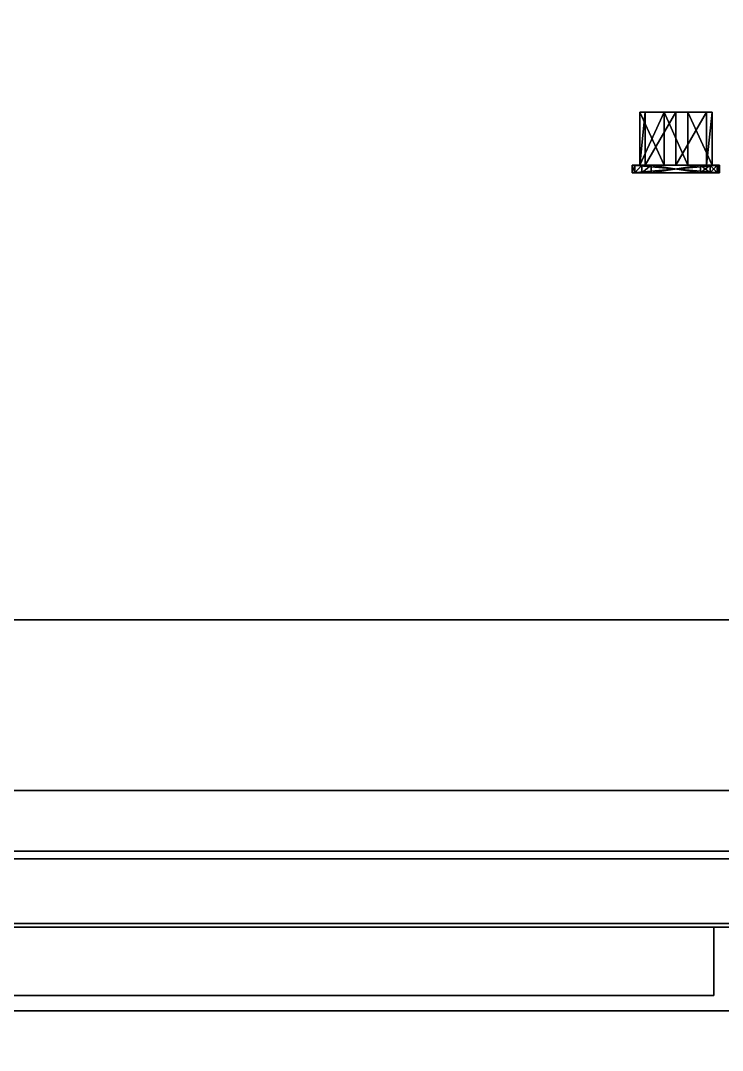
# Model space of a CAD drawing. Extents: x -100 to 4856, y -100 to 4830.
# Drawn here: x 773.9 to 958.8, y 4287.6 to 4558.8 of the extents above; entities that cross this region are included whole.
import ezdxf

# ---------------------------------------------------------------- set-up
doc = ezdxf.new("R2010")
doc.units = 0
for name, color, linetype in [('LAYER0', 7, 'CONTINUOUS'), ('LAYER700', 7, 'CONTINUOUS'), ('LAYER707', 9, 'CONTINUOUS'), ('LAYER756', 7, 'CONTINUOUS'), ('LAYER761', 9, 'CONTINUOUS'), ('LAYER762', 7, 'CONTINUOUS'), ('LAYER773', 7, 'CONTINUOUS'), ('LAYER782', 7, 'CONTINUOUS'), ('LAYER787', 7, 'CONTINUOUS'), ('LAYER796', 7, 'CONTINUOUS'), ('LAYER87', 9, 'CONTINUOUS')]:
    doc.layers.add(name, color=color, linetype=linetype)

msp = doc.modelspace()

# ---------------------------------------------------------------- linework, layer by layer
at = {"layer": 'LAYER0', "invisible_edges": 1}
for points in [[(4856, 4830, -5), (-100, -100, -5), (-100, 4830, -5), (4856, 4830, -5)], [(-100, -100, -5), (4856, 4830, -5), (4856, -100, -5), (-100, -100, -5)], [(4856, -100), (-100, 4830), (-100, -100), (4856, -100)], [(-100, 4830), (4856, -100), (4856, 4830), (-100, 4830)]]:
    msp.add_3dface(points, dxfattribs=at)
at = {"layer": 'LAYER700', "invisible_edges": 1}
for points in [[(608, 4356), (2158, 4338), (608, 4338), (608, 4356)], [(2158, 4338), (608, 4356), (2158, 4356), (2158, 4338)], [(2158, 4356, 80), (608, 4338, 80), (2158, 4338, 80), (2158, 4356, 80)], [(608, 4338, 80), (2158, 4356, 80), (608, 4356, 80), (608, 4338, 80)], [(608, 4356), (2158, 4356, 80), (2158, 4356), (608, 4356)], [(2158, 4356, 80), (608, 4356), (608, 4356, 80), (2158, 4356, 80)], [(608, 4338, 80), (2158, 4338), (2158, 4338, 80), (608, 4338, 80)], [(2158, 4338), (608, 4338, 80), (608, 4338), (2158, 4338)]]:
    msp.add_3dface(points, dxfattribs=at)
at = {"layer": 'LAYER707', "invisible_edges": 1}
for points in [[(568, 4338), (2228, 4320), (568, 4320), (568, 4338)], [(2228, 4320), (568, 4338), (2228, 4338), (2228, 4320)], [(2228, 4338, 80), (568, 4320, 80), (2228, 4320, 80), (2228, 4338, 80)], [(568, 4320, 80), (2228, 4338, 80), (568, 4338, 80), (568, 4320, 80)], [(568, 4338), (2228, 4338, 80), (2228, 4338), (568, 4338)], [(2228, 4338, 80), (568, 4338), (568, 4338, 80), (2228, 4338, 80)], [(568, 4320, 80), (2228, 4320), (2228, 4320, 80), (568, 4320, 80)], [(2228, 4320), (568, 4320, 80), (568, 4320), (2228, 4320)]]:
    msp.add_3dface(points, dxfattribs=at)
at = {"layer": 'LAYER756', "invisible_edges": 1}
for points in [[(2150, 4710, 81), (626, 4320, 81), (626, 4710, 81), (2150, 4710, 81)], [(626, 4320, 81), (2150, 4710, 81), (2150, 4320, 81), (626, 4320, 81)], [(2150, 4320, 99), (626, 4710, 99), (626, 4320, 99), (2150, 4320, 99)], [(626, 4710, 99), (2150, 4320, 99), (2150, 4710, 99), (626, 4710, 99)], [(2150, 4320, 99), (626, 4320, 81), (2150, 4320, 81), (2150, 4320, 99)], [(626, 4320, 81), (2150, 4320, 99), (626, 4320, 99), (626, 4320, 81)]]:
    msp.add_3dface(points, dxfattribs=at)
at = {"layer": 'LAYER761', "invisible_edges": 1}
for points in [[(956.5, 4320, 83), (610, 4320, 752), (956.5, 4320, 752), (956.5, 4320, 83)], [(610, 4320, 752), (956.5, 4320, 83), (610, 4320, 83), (610, 4320, 752)], [(956.5, 4320, 83), (610, 4302, 83), (610, 4320, 83), (956.5, 4320, 83)], [(610, 4302, 83), (956.5, 4320, 83), (956.5, 4302, 83), (610, 4302, 83)], [(956.5, 4302, 752), (610, 4320, 752), (610, 4302, 752), (956.5, 4302, 752)], [(610, 4320, 752), (956.5, 4302, 752), (956.5, 4320, 752), (610, 4320, 752)], [(956.5, 4302, 752), (956.5, 4320, 83), (956.5, 4320, 752), (956.5, 4302, 752)], [(956.5, 4320, 83), (956.5, 4302, 752), (956.5, 4302, 83), (956.5, 4320, 83)], [(610, 4302, 83), (956.5, 4302, 752), (610, 4302, 752), (610, 4302, 83)], [(956.5, 4302, 752), (610, 4302, 83), (956.5, 4302, 83), (956.5, 4302, 752)]]:
    msp.add_3dface(points, dxfattribs=at)
at = {"layer": 'LAYER762', "invisible_edges": 1}
for points in [[(1290, 4401, 736.5), (626, 4321, 736.5), (626, 4401, 736.5), (1290, 4401, 736.5)], [(626, 4321, 736.5), (1290, 4401, 736.5), (1290, 4321, 736.5), (626, 4321, 736.5)], [(626, 4401, 754.5), (1290, 4401, 736.5), (626, 4401, 736.5), (626, 4401, 754.5)], [(1290, 4401, 736.5), (626, 4401, 754.5), (1290, 4401, 754.5), (1290, 4401, 736.5)], [(1290, 4321, 754.5), (626, 4401, 754.5), (626, 4321, 754.5), (1290, 4321, 754.5)], [(626, 4401, 754.5), (1290, 4321, 754.5), (1290, 4401, 754.5), (626, 4401, 754.5)], [(1290, 4321, 754.5), (626, 4321, 736.5), (1290, 4321, 736.5), (1290, 4321, 754.5)], [(626, 4321, 736.5), (1290, 4321, 754.5), (626, 4321, 754.5), (626, 4321, 736.5)]]:
    msp.add_3dface(points, dxfattribs=at)
at = {"layer": 'LAYER773', "invisible_edges": 1}
for points in [[(626, 4685.4, 535), (1290, 4340, 535), (1290, 4685.4, 535), (626, 4685.4, 535)], [(1290, 4340, 535), (626, 4685.4, 535), (626, 4340, 535), (1290, 4340, 535)], [(626, 4340, 517), (1290, 4685.4, 517), (1290, 4340, 517), (626, 4340, 517)], [(1290, 4685.4, 517), (626, 4340, 517), (626, 4685.4, 517), (1290, 4685.4, 517)], [(626, 4340, 517), (1290, 4340, 535), (626, 4340, 535), (626, 4340, 517)], [(1290, 4340, 535), (626, 4340, 517), (1290, 4340, 517), (1290, 4340, 535)]]:
    msp.add_3dface(points, dxfattribs=at)
at = {"layer": 'LAYER782'}
for points in [[(938.4165, 4520.7, 530.613), (936.9824, 4520.7, 539.5686), (938.4165, 4534.7, 530.613), (938.4165, 4520.7, 530.613)], [(938.4165, 4534.7, 530.613), (936.9824, 4520.7, 539.5686), (936.9824, 4534.7, 539.5686), (938.4165, 4534.7, 530.613)], [(946.5, 4534.7, 539.5), (936.9824, 4534.7, 539.5686), (946.5, 4534.7, 546), (946.5, 4534.7, 539.5)], [(946.5, 4534.7, 546), (936.9824, 4534.7, 539.5686), (943.3775, 4534.7, 546), (946.5, 4534.7, 546)], [(943.3775, 4520.7, 546), (943.3775, 4534.7, 546), (936.9824, 4520.7, 539.5686), (943.3775, 4520.7, 546)], [(936.9824, 4520.7, 539.5686), (943.3775, 4534.7, 546), (936.9824, 4534.7, 539.5686), (936.9824, 4520.7, 539.5686)], [(946.5, 4534.7, 539.5), (938.4165, 4534.7, 530.613), (936.9824, 4534.7, 539.5686), (946.5, 4534.7, 539.5)], [(938.4165, 4520.7, 530.613), (938.4165, 4534.7, 530.613), (936.9824, 4520.7, 539.5686), (938.4165, 4520.7, 530.613)], [(936.9824, 4520.7, 539.5686), (938.4165, 4534.7, 530.613), (936.9824, 4534.7, 539.5686), (936.9824, 4520.7, 539.5686)], [(936.9824, 4520.7, 539.5686), (936.9824, 4534.7, 539.5686), (943.3775, 4520.7, 546), (936.9824, 4520.7, 539.5686)], [(943.3775, 4520.7, 546), (936.9824, 4534.7, 539.5686), (943.3775, 4534.7, 546), (943.3775, 4520.7, 546)], [(946.5, 4534.7, 539.5), (938.4165, 4534.7, 530.613), (936.9824, 4534.7, 539.5686), (946.5, 4534.7, 539.5)], [(946.5, 4534.7, 539.5), (936.9824, 4534.7, 539.5686), (946.5, 4534.7, 546), (946.5, 4534.7, 539.5)], [(946.5, 4534.7, 546), (936.9824, 4534.7, 539.5686), (943.3775, 4534.7, 546), (946.5, 4534.7, 546)], [(946.5, 4534.7, 526.5), (938.4165, 4534.7, 530.613), (946.5, 4534.7, 533), (946.5, 4534.7, 526.5)], [(946.5, 4520.7, 526.5), (938.4165, 4520.7, 530.613), (946.5, 4534.7, 526.5), (946.5, 4520.7, 526.5)], [(946.5, 4534.7, 526.5), (938.4165, 4520.7, 530.613), (938.4165, 4534.7, 530.613), (946.5, 4534.7, 526.5)], [(946.5, 4534.7, 533), (938.4165, 4534.7, 530.613), (946.5, 4534.7, 539.5), (946.5, 4534.7, 533)], [(946.5, 4520.7, 526.5), (946.5, 4534.7, 526.5), (938.4165, 4520.7, 530.613), (946.5, 4520.7, 526.5)], [(938.4165, 4520.7, 530.613), (946.5, 4534.7, 526.5), (938.4165, 4534.7, 530.613), (938.4165, 4520.7, 530.613)], [(946.5, 4534.7, 533), (946.5, 4534.7, 526.5), (938.4165, 4534.7, 530.613), (946.5, 4534.7, 533)], [(946.5, 4534.7, 533), (938.4165, 4534.7, 530.613), (946.5, 4534.7, 539.5), (946.5, 4534.7, 533)], [(943.3775, 4520.7, 546), (949.6225, 4520.7, 546), (943.3775, 4534.7, 546), (943.3775, 4520.7, 546)], [(943.3775, 4534.7, 546), (949.6225, 4520.7, 546), (949.6225, 4534.7, 546), (943.3775, 4534.7, 546)], [(943.3775, 4520.7, 546), (943.3775, 4534.7, 546), (949.6225, 4520.7, 546), (943.3775, 4520.7, 546)], [(949.6225, 4520.7, 546), (943.3775, 4534.7, 546), (949.6225, 4534.7, 546), (949.6225, 4520.7, 546)], [(946.5, 4534.7, 526.5), (946.5, 4534.7, 533), (954.5835, 4534.7, 530.613), (946.5, 4534.7, 526.5)], [(954.5835, 4534.7, 530.613), (946.5, 4534.7, 533), (956.0176, 4534.7, 539.5686), (954.5835, 4534.7, 530.613)], [(956.0176, 4534.7, 539.5686), (946.5, 4534.7, 533), (946.5, 4534.7, 539.5), (956.0176, 4534.7, 539.5686)], [(956.0176, 4534.7, 539.5686), (946.5, 4534.7, 539.5), (949.6225, 4534.7, 546), (956.0176, 4534.7, 539.5686)], [(949.6225, 4534.7, 546), (946.5, 4534.7, 539.5), (946.5, 4534.7, 546), (949.6225, 4534.7, 546)], [(946.5, 4534.7, 526.5), (954.5835, 4534.7, 530.613), (946.5, 4520.7, 526.5), (946.5, 4534.7, 526.5)], [(946.5, 4520.7, 526.5), (954.5835, 4534.7, 530.613), (954.5835, 4520.7, 530.613), (946.5, 4520.7, 526.5)], [(954.5835, 4520.7, 530.613), (954.5835, 4534.7, 530.613), (946.5, 4520.7, 526.5), (954.5835, 4520.7, 530.613)], [(946.5, 4520.7, 526.5), (954.5835, 4534.7, 530.613), (946.5, 4534.7, 526.5), (946.5, 4520.7, 526.5)], [(946.5, 4534.7, 533), (946.5, 4534.7, 526.5), (954.5835, 4534.7, 530.613), (946.5, 4534.7, 533)], [(946.5, 4534.7, 533), (954.5835, 4534.7, 530.613), (946.5, 4534.7, 539.5), (946.5, 4534.7, 533)], [(946.5, 4534.7, 539.5), (954.5835, 4534.7, 530.613), (956.0176, 4534.7, 539.5686), (946.5, 4534.7, 539.5)], [(946.5, 4534.7, 539.5), (956.0176, 4534.7, 539.5686), (946.5, 4534.7, 546), (946.5, 4534.7, 539.5)], [(946.5, 4534.7, 546), (956.0176, 4534.7, 539.5686), (949.6225, 4534.7, 546), (946.5, 4534.7, 546)], [(956.0176, 4534.7, 539.5686), (949.6225, 4534.7, 546), (956.0176, 4520.7, 539.5686), (956.0176, 4534.7, 539.5686)], [(956.0176, 4520.7, 539.5686), (949.6225, 4534.7, 546), (949.6225, 4520.7, 546), (956.0176, 4520.7, 539.5686)], [(949.6225, 4520.7, 546), (949.6225, 4534.7, 546), (956.0176, 4520.7, 539.5686), (949.6225, 4520.7, 546)], [(956.0176, 4520.7, 539.5686), (949.6225, 4534.7, 546), (956.0176, 4534.7, 539.5686), (956.0176, 4520.7, 539.5686)], [(954.5835, 4534.7, 530.613), (956.0176, 4534.7, 539.5686), (954.5835, 4520.7, 530.613), (954.5835, 4534.7, 530.613)], [(954.5835, 4520.7, 530.613), (956.0176, 4534.7, 539.5686), (956.0176, 4520.7, 539.5686), (954.5835, 4520.7, 530.613)], [(956.0176, 4520.7, 539.5686), (956.0176, 4534.7, 539.5686), (954.5835, 4520.7, 530.613), (956.0176, 4520.7, 539.5686)], [(954.5835, 4520.7, 530.613), (956.0176, 4534.7, 539.5686), (954.5835, 4534.7, 530.613), (954.5835, 4520.7, 530.613)], [(935, 4520.7, 546), (935, 4520.7, 530), (958, 4520.7, 546), (935, 4520.7, 546)], [(958, 4520.7, 546), (935, 4520.7, 530), (958, 4520.7, 530), (958, 4520.7, 546)], [(958, 4518.71, 546), (958, 4520.7, 546), (935, 4518.71, 546), (958, 4518.71, 546)], [(935, 4518.71, 546), (958, 4520.7, 546), (935, 4520.7, 546), (935, 4518.71, 546)], [(935, 4518.71, 546), (935, 4520.7, 546), (935, 4518.71, 530), (935, 4518.71, 546)], [(935, 4518.71, 530), (935, 4520.7, 546), (935, 4520.7, 530), (935, 4518.71, 530)], [(935, 4520.7, 530), (935, 4518.71, 530), (935, 4520.7, 546), (935, 4520.7, 530)], [(935, 4520.7, 546), (935, 4518.71, 530), (935, 4518.71, 546), (935, 4520.7, 546)], [(935, 4518.71, 546), (935, 4520.7, 546), (958, 4518.71, 546), (935, 4518.71, 546)], [(958, 4518.71, 546), (935, 4520.7, 546), (958, 4520.7, 546), (958, 4518.71, 546)], [(935.6699, 4518.71, 527.5), (935, 4518.71, 530), (935.6699, 4520.7, 527.5), (935.6699, 4518.71, 527.5)], [(935.6699, 4520.7, 527.5), (935, 4518.71, 530), (935, 4520.7, 530), (935.6699, 4520.7, 527.5)], [(935, 4520.7, 530), (935, 4520.7, 546), (958, 4520.7, 530), (935, 4520.7, 530)], [(958, 4520.7, 530), (935, 4520.7, 546), (958, 4520.7, 546), (958, 4520.7, 530)], [(935.6699, 4520.7, 527.5), (935, 4520.7, 530), (957.3301, 4520.7, 527.5), (935.6699, 4520.7, 527.5)], [(957.3301, 4520.7, 527.5), (935, 4520.7, 530), (958, 4520.7, 530), (957.3301, 4520.7, 527.5)], [(935, 4520.7, 530), (958, 4520.7, 530), (935.6699, 4520.7, 527.5), (935, 4520.7, 530)], [(935.6699, 4518.71, 527.5), (935.6699, 4520.7, 527.5), (935, 4518.71, 530), (935.6699, 4518.71, 527.5)], [(935, 4518.71, 530), (935.6699, 4520.7, 527.5), (935, 4520.7, 530), (935, 4518.71, 530)], [(935, 4518.71, 546), (935, 4518.71, 530), (958, 4518.71, 546), (935, 4518.71, 546)], [(958, 4518.71, 546), (935, 4518.71, 530), (958, 4518.71, 530), (958, 4518.71, 546)], [(958, 4518.71, 530), (958, 4518.71, 546), (935, 4518.71, 530), (958, 4518.71, 530)], [(935, 4518.71, 530), (958, 4518.71, 546), (935, 4518.71, 546), (935, 4518.71, 530)], [(935.6699, 4518.71, 527.5), (957.3301, 4518.71, 527.5), (935, 4518.71, 530), (935.6699, 4518.71, 527.5)], [(935, 4518.71, 530), (957.3301, 4518.71, 527.5), (958, 4518.71, 530), (935, 4518.71, 530)], [(935, 4518.71, 530), (958, 4518.71, 530), (935.6699, 4518.71, 527.5), (935, 4518.71, 530)], [(937.5, 4518.71, 525.6699), (935.6699, 4518.71, 527.5), (937.5, 4520.7, 525.6699), (937.5, 4518.71, 525.6699)], [(937.5, 4520.7, 525.6699), (935.6699, 4518.71, 527.5), (935.6699, 4520.7, 527.5), (937.5, 4520.7, 525.6699)], [(937.5, 4520.7, 525.6699), (935.6699, 4520.7, 527.5), (955.5, 4520.7, 525.6699), (937.5, 4520.7, 525.6699)], [(955.5, 4520.7, 525.6699), (935.6699, 4520.7, 527.5), (957.3301, 4520.7, 527.5), (955.5, 4520.7, 525.6699)], [(935.6699, 4520.7, 527.5), (958, 4520.7, 530), (957.3301, 4520.7, 527.5), (935.6699, 4520.7, 527.5)], [(935.6699, 4520.7, 527.5), (957.3301, 4520.7, 527.5), (937.5, 4520.7, 525.6699), (935.6699, 4520.7, 527.5)], [(937.5, 4518.71, 525.6699), (937.5, 4520.7, 525.6699), (935.6699, 4518.71, 527.5), (937.5, 4518.71, 525.6699)], [(935.6699, 4518.71, 527.5), (937.5, 4520.7, 525.6699), (935.6699, 4520.7, 527.5), (935.6699, 4518.71, 527.5)], [(937.5, 4518.71, 525.6699), (957.3301, 4518.71, 527.5), (935.6699, 4518.71, 527.5), (937.5, 4518.71, 525.6699)], [(935.6699, 4518.71, 527.5), (958, 4518.71, 530), (957.3301, 4518.71, 527.5), (935.6699, 4518.71, 527.5)], [(935.6699, 4518.71, 527.5), (957.3301, 4518.71, 527.5), (937.5, 4518.71, 525.6699), (935.6699, 4518.71, 527.5)], [(940, 4518.71, 525), (937.5, 4518.71, 525.6699), (940, 4520.7, 525), (940, 4518.71, 525)], [(940, 4520.7, 525), (937.5, 4518.71, 525.6699), (937.5, 4520.7, 525.6699), (940, 4520.7, 525)], [(940, 4520.7, 525), (937.5, 4520.7, 525.6699), (953, 4520.7, 525), (940, 4520.7, 525)], [(953, 4520.7, 525), (937.5, 4520.7, 525.6699), (955.5, 4520.7, 525.6699), (953, 4520.7, 525)], [(937.5, 4520.7, 525.6699), (957.3301, 4520.7, 527.5), (955.5, 4520.7, 525.6699), (937.5, 4520.7, 525.6699)], [(937.5, 4520.7, 525.6699), (955.5, 4520.7, 525.6699), (940, 4520.7, 525), (937.5, 4520.7, 525.6699)], [(940, 4518.71, 525), (940, 4520.7, 525), (937.5, 4518.71, 525.6699), (940, 4518.71, 525)], [(937.5, 4518.71, 525.6699), (940, 4520.7, 525), (937.5, 4520.7, 525.6699), (937.5, 4518.71, 525.6699)], [(955.5, 4518.71, 525.6699), (957.3301, 4518.71, 527.5), (937.5, 4518.71, 525.6699), (955.5, 4518.71, 525.6699)], [(940, 4518.71, 525), (955.5, 4518.71, 525.6699), (937.5, 4518.71, 525.6699), (940, 4518.71, 525)], [(937.5, 4518.71, 525.6699), (957.3301, 4518.71, 527.5), (955.5, 4518.71, 525.6699), (937.5, 4518.71, 525.6699)], [(937.5, 4518.71, 525.6699), (955.5, 4518.71, 525.6699), (940, 4518.71, 525), (937.5, 4518.71, 525.6699)], [(940, 4520.7, 525), (940, 4518.71, 525), (953, 4520.7, 525), (940, 4520.7, 525)], [(953, 4520.7, 525), (940, 4518.71, 525), (953, 4518.71, 525), (953, 4520.7, 525)], [(940, 4518.71, 525), (940, 4520.7, 525), (953, 4518.71, 525), (940, 4518.71, 525)], [(953, 4518.71, 525), (940, 4520.7, 525), (953, 4520.7, 525), (953, 4518.71, 525)], [(940, 4520.7, 525), (955.5, 4520.7, 525.6699), (953, 4520.7, 525), (940, 4520.7, 525)], [(953, 4518.71, 525), (955.5, 4518.71, 525.6699), (940, 4518.71, 525), (953, 4518.71, 525)], [(940, 4518.71, 525), (955.5, 4518.71, 525.6699), (953, 4518.71, 525), (940, 4518.71, 525)], [(949.4198, 4518.7, 535.0916), (949.4198, 4518.7, 546), (943.5802, 4518.7, 535.0916), (949.4198, 4518.7, 535.0916)], [(943.5802, 4518.7, 535.0916), (949.4198, 4518.7, 546), (943.5802, 4518.7, 546), (943.5802, 4518.7, 535.0916)], [(953, 4520.7, 525), (955.5, 4520.7, 525.6699), (953, 4518.71, 525), (953, 4520.7, 525)], [(953, 4518.71, 525), (955.5, 4520.7, 525.6699), (955.5, 4518.71, 525.6699), (953, 4518.71, 525)], [(953, 4518.71, 525), (953, 4520.7, 525), (955.5, 4518.71, 525.6699), (953, 4518.71, 525)], [(955.5, 4518.71, 525.6699), (953, 4520.7, 525), (955.5, 4520.7, 525.6699), (955.5, 4518.71, 525.6699)], [(955.5, 4520.7, 525.6699), (957.3301, 4520.7, 527.5), (955.5, 4518.71, 525.6699), (955.5, 4520.7, 525.6699)], [(955.5, 4518.71, 525.6699), (957.3301, 4520.7, 527.5), (957.3301, 4518.71, 527.5), (955.5, 4518.71, 525.6699)], [(955.5, 4518.71, 525.6699), (955.5, 4520.7, 525.6699), (957.3301, 4518.71, 527.5), (955.5, 4518.71, 525.6699)], [(957.3301, 4518.71, 527.5), (955.5, 4520.7, 525.6699), (957.3301, 4520.7, 527.5), (957.3301, 4518.71, 527.5)], [(957.3301, 4520.7, 527.5), (958, 4520.7, 530), (957.3301, 4518.71, 527.5), (957.3301, 4520.7, 527.5)], [(957.3301, 4518.71, 527.5), (958, 4520.7, 530), (958, 4518.71, 530), (957.3301, 4518.71, 527.5)], [(957.3301, 4518.71, 527.5), (957.3301, 4520.7, 527.5), (958, 4518.71, 530), (957.3301, 4518.71, 527.5)], [(958, 4518.71, 530), (957.3301, 4520.7, 527.5), (958, 4520.7, 530), (958, 4518.71, 530)], [(958, 4518.71, 530), (958, 4518.71, 546), (958, 4520.7, 530), (958, 4518.71, 530)], [(958, 4520.7, 530), (958, 4518.71, 546), (958, 4520.7, 546), (958, 4520.7, 530)], [(958, 4518.71, 530), (958, 4520.7, 530), (958, 4518.71, 546), (958, 4518.71, 530)], [(958, 4518.71, 546), (958, 4520.7, 530), (958, 4520.7, 546), (958, 4518.71, 546)]]:
    msp.add_3dface(points, dxfattribs=at)
at = {"layer": 'LAYER787', "invisible_edges": 1}
for points in [[(626, 4685.4, 317), (1290, 4340, 317), (1290, 4685.4, 317), (626, 4685.4, 317)], [(1290, 4340, 317), (626, 4685.4, 317), (626, 4340, 317), (1290, 4340, 317)], [(626, 4340, 299), (1290, 4685.4, 299), (1290, 4340, 299), (626, 4340, 299)], [(1290, 4685.4, 299), (626, 4340, 299), (626, 4685.4, 299), (1290, 4685.4, 299)], [(626, 4340, 299), (1290, 4340, 317), (626, 4340, 317), (626, 4340, 299)], [(1290, 4340, 317), (626, 4340, 299), (1290, 4340, 299), (1290, 4340, 317)]]:
    msp.add_3dface(points, dxfattribs=at)
at = {"layer": 'LAYER796'}
for points in [[(938.4165, 4520.7, 312.613), (936.9824, 4520.7, 321.5686), (938.4165, 4534.7, 312.613), (938.4165, 4520.7, 312.613)], [(938.4165, 4534.7, 312.613), (936.9824, 4520.7, 321.5686), (936.9824, 4534.7, 321.5686), (938.4165, 4534.7, 312.613)], [(946.5, 4534.7, 321.5), (936.9824, 4534.7, 321.5686), (946.5, 4534.7, 328), (946.5, 4534.7, 321.5)], [(946.5, 4534.7, 328), (936.9824, 4534.7, 321.5686), (943.3775, 4534.7, 328), (946.5, 4534.7, 328)], [(943.3775, 4520.7, 328), (943.3775, 4534.7, 328), (936.9824, 4520.7, 321.5686), (943.3775, 4520.7, 328)], [(936.9824, 4520.7, 321.5686), (943.3775, 4534.7, 328), (936.9824, 4534.7, 321.5686), (936.9824, 4520.7, 321.5686)], [(946.5, 4534.7, 321.5), (938.4165, 4534.7, 312.613), (936.9824, 4534.7, 321.5686), (946.5, 4534.7, 321.5)], [(938.4165, 4520.7, 312.613), (938.4165, 4534.7, 312.613), (936.9824, 4520.7, 321.5686), (938.4165, 4520.7, 312.613)], [(936.9824, 4520.7, 321.5686), (938.4165, 4534.7, 312.613), (936.9824, 4534.7, 321.5686), (936.9824, 4520.7, 321.5686)], [(936.9824, 4520.7, 321.5686), (936.9824, 4534.7, 321.5686), (943.3775, 4520.7, 328), (936.9824, 4520.7, 321.5686)], [(943.3775, 4520.7, 328), (936.9824, 4534.7, 321.5686), (943.3775, 4534.7, 328), (943.3775, 4520.7, 328)], [(946.5, 4534.7, 321.5), (938.4165, 4534.7, 312.613), (936.9824, 4534.7, 321.5686), (946.5, 4534.7, 321.5)], [(946.5, 4534.7, 321.5), (936.9824, 4534.7, 321.5686), (946.5, 4534.7, 328), (946.5, 4534.7, 321.5)], [(946.5, 4534.7, 328), (936.9824, 4534.7, 321.5686), (943.3775, 4534.7, 328), (946.5, 4534.7, 328)], [(946.5, 4534.7, 308.5), (938.4165, 4534.7, 312.613), (946.5, 4534.7, 315), (946.5, 4534.7, 308.5)], [(946.5, 4520.7, 308.5), (938.4165, 4520.7, 312.613), (946.5, 4534.7, 308.5), (946.5, 4520.7, 308.5)], [(946.5, 4534.7, 308.5), (938.4165, 4520.7, 312.613), (938.4165, 4534.7, 312.613), (946.5, 4534.7, 308.5)], [(946.5, 4534.7, 315), (938.4165, 4534.7, 312.613), (946.5, 4534.7, 321.5), (946.5, 4534.7, 315)], [(946.5, 4520.7, 308.5), (946.5, 4534.7, 308.5), (938.4165, 4520.7, 312.613), (946.5, 4520.7, 308.5)], [(938.4165, 4520.7, 312.613), (946.5, 4534.7, 308.5), (938.4165, 4534.7, 312.613), (938.4165, 4520.7, 312.613)], [(946.5, 4534.7, 315), (946.5, 4534.7, 308.5), (938.4165, 4534.7, 312.613), (946.5, 4534.7, 315)], [(946.5, 4534.7, 315), (938.4165, 4534.7, 312.613), (946.5, 4534.7, 321.5), (946.5, 4534.7, 315)], [(943.3775, 4520.7, 328), (949.6225, 4520.7, 328), (943.3775, 4534.7, 328), (943.3775, 4520.7, 328)], [(943.3775, 4534.7, 328), (949.6225, 4520.7, 328), (949.6225, 4534.7, 328), (943.3775, 4534.7, 328)], [(943.3775, 4520.7, 328), (943.3775, 4534.7, 328), (949.6225, 4520.7, 328), (943.3775, 4520.7, 328)], [(949.6225, 4520.7, 328), (943.3775, 4534.7, 328), (949.6225, 4534.7, 328), (949.6225, 4520.7, 328)], [(946.5, 4534.7, 308.5), (946.5, 4534.7, 315), (954.5835, 4534.7, 312.613), (946.5, 4534.7, 308.5)], [(954.5835, 4534.7, 312.613), (946.5, 4534.7, 315), (956.0176, 4534.7, 321.5686), (954.5835, 4534.7, 312.613)], [(956.0176, 4534.7, 321.5686), (946.5, 4534.7, 315), (946.5, 4534.7, 321.5), (956.0176, 4534.7, 321.5686)], [(956.0176, 4534.7, 321.5686), (946.5, 4534.7, 321.5), (949.6225, 4534.7, 328), (956.0176, 4534.7, 321.5686)], [(949.6225, 4534.7, 328), (946.5, 4534.7, 321.5), (946.5, 4534.7, 328), (949.6225, 4534.7, 328)], [(946.5, 4534.7, 308.5), (954.5835, 4534.7, 312.613), (946.5, 4520.7, 308.5), (946.5, 4534.7, 308.5)], [(946.5, 4520.7, 308.5), (954.5835, 4534.7, 312.613), (954.5835, 4520.7, 312.613), (946.5, 4520.7, 308.5)], [(954.5835, 4520.7, 312.613), (954.5835, 4534.7, 312.613), (946.5, 4520.7, 308.5), (954.5835, 4520.7, 312.613)], [(946.5, 4520.7, 308.5), (954.5835, 4534.7, 312.613), (946.5, 4534.7, 308.5), (946.5, 4520.7, 308.5)], [(946.5, 4534.7, 315), (946.5, 4534.7, 308.5), (954.5835, 4534.7, 312.613), (946.5, 4534.7, 315)], [(946.5, 4534.7, 315), (954.5835, 4534.7, 312.613), (946.5, 4534.7, 321.5), (946.5, 4534.7, 315)], [(946.5, 4534.7, 321.5), (954.5835, 4534.7, 312.613), (956.0176, 4534.7, 321.5686), (946.5, 4534.7, 321.5)], [(946.5, 4534.7, 321.5), (956.0176, 4534.7, 321.5686), (946.5, 4534.7, 328), (946.5, 4534.7, 321.5)], [(946.5, 4534.7, 328), (956.0176, 4534.7, 321.5686), (949.6225, 4534.7, 328), (946.5, 4534.7, 328)], [(956.0176, 4534.7, 321.5686), (949.6225, 4534.7, 328), (956.0176, 4520.7, 321.5686), (956.0176, 4534.7, 321.5686)], [(956.0176, 4520.7, 321.5686), (949.6225, 4534.7, 328), (949.6225, 4520.7, 328), (956.0176, 4520.7, 321.5686)], [(949.6225, 4520.7, 328), (949.6225, 4534.7, 328), (956.0176, 4520.7, 321.5686), (949.6225, 4520.7, 328)], [(956.0176, 4520.7, 321.5686), (949.6225, 4534.7, 328), (956.0176, 4534.7, 321.5686), (956.0176, 4520.7, 321.5686)], [(954.5835, 4534.7, 312.613), (956.0176, 4534.7, 321.5686), (954.5835, 4520.7, 312.613), (954.5835, 4534.7, 312.613)], [(954.5835, 4520.7, 312.613), (956.0176, 4534.7, 321.5686), (956.0176, 4520.7, 321.5686), (954.5835, 4520.7, 312.613)], [(956.0176, 4520.7, 321.5686), (956.0176, 4534.7, 321.5686), (954.5835, 4520.7, 312.613), (956.0176, 4520.7, 321.5686)], [(954.5835, 4520.7, 312.613), (956.0176, 4534.7, 321.5686), (954.5835, 4534.7, 312.613), (954.5835, 4520.7, 312.613)], [(935, 4520.7, 328), (935, 4520.7, 312), (958, 4520.7, 328), (935, 4520.7, 328)], [(958, 4520.7, 328), (935, 4520.7, 312), (958, 4520.7, 312), (958, 4520.7, 328)], [(958, 4518.71, 328), (958, 4520.7, 328), (935, 4518.71, 328), (958, 4518.71, 328)], [(935, 4518.71, 328), (958, 4520.7, 328), (935, 4520.7, 328), (935, 4518.71, 328)], [(935, 4518.71, 328), (935, 4520.7, 328), (935, 4518.71, 312), (935, 4518.71, 328)], [(935, 4518.71, 312), (935, 4520.7, 328), (935, 4520.7, 312), (935, 4518.71, 312)], [(935, 4520.7, 312), (935, 4518.71, 312), (935, 4520.7, 328), (935, 4520.7, 312)], [(935, 4520.7, 328), (935, 4518.71, 312), (935, 4518.71, 328), (935, 4520.7, 328)], [(935, 4518.71, 328), (935, 4520.7, 328), (958, 4518.71, 328), (935, 4518.71, 328)], [(958, 4518.71, 328), (935, 4520.7, 328), (958, 4520.7, 328), (958, 4518.71, 328)], [(935.6699, 4518.71, 309.5), (935, 4518.71, 312), (935.6699, 4520.7, 309.5), (935.6699, 4518.71, 309.5)], [(935.6699, 4520.7, 309.5), (935, 4518.71, 312), (935, 4520.7, 312), (935.6699, 4520.7, 309.5)], [(935, 4520.7, 312), (935, 4520.7, 328), (958, 4520.7, 312), (935, 4520.7, 312)], [(958, 4520.7, 312), (935, 4520.7, 328), (958, 4520.7, 328), (958, 4520.7, 312)], [(935.6699, 4520.7, 309.5), (935, 4520.7, 312), (957.3301, 4520.7, 309.5), (935.6699, 4520.7, 309.5)], [(957.3301, 4520.7, 309.5), (935, 4520.7, 312), (958, 4520.7, 312), (957.3301, 4520.7, 309.5)], [(935, 4520.7, 312), (958, 4520.7, 312), (935.6699, 4520.7, 309.5), (935, 4520.7, 312)], [(935.6699, 4518.71, 309.5), (935.6699, 4520.7, 309.5), (935, 4518.71, 312), (935.6699, 4518.71, 309.5)], [(935, 4518.71, 312), (935.6699, 4520.7, 309.5), (935, 4520.7, 312), (935, 4518.71, 312)], [(935, 4518.71, 328), (935, 4518.71, 312), (958, 4518.71, 328), (935, 4518.71, 328)], [(958, 4518.71, 328), (935, 4518.71, 312), (958, 4518.71, 312), (958, 4518.71, 328)], [(958, 4518.71, 312), (958, 4518.71, 328), (935, 4518.71, 312), (958, 4518.71, 312)], [(935, 4518.71, 312), (958, 4518.71, 328), (935, 4518.71, 328), (935, 4518.71, 312)], [(935.6699, 4518.71, 309.5), (957.3301, 4518.71, 309.5), (935, 4518.71, 312), (935.6699, 4518.71, 309.5)], [(935, 4518.71, 312), (957.3301, 4518.71, 309.5), (958, 4518.71, 312), (935, 4518.71, 312)], [(935, 4518.71, 312), (958, 4518.71, 312), (935.6699, 4518.71, 309.5), (935, 4518.71, 312)], [(937.5, 4518.71, 307.6699), (935.6699, 4518.71, 309.5), (937.5, 4520.7, 307.6699), (937.5, 4518.71, 307.6699)], [(937.5, 4520.7, 307.6699), (935.6699, 4518.71, 309.5), (935.6699, 4520.7, 309.5), (937.5, 4520.7, 307.6699)], [(937.5, 4520.7, 307.6699), (935.6699, 4520.7, 309.5), (955.5, 4520.7, 307.6699), (937.5, 4520.7, 307.6699)], [(955.5, 4520.7, 307.6699), (935.6699, 4520.7, 309.5), (957.3301, 4520.7, 309.5), (955.5, 4520.7, 307.6699)], [(935.6699, 4520.7, 309.5), (958, 4520.7, 312), (957.3301, 4520.7, 309.5), (935.6699, 4520.7, 309.5)], [(935.6699, 4520.7, 309.5), (957.3301, 4520.7, 309.5), (937.5, 4520.7, 307.6699), (935.6699, 4520.7, 309.5)], [(937.5, 4518.71, 307.6699), (937.5, 4520.7, 307.6699), (935.6699, 4518.71, 309.5), (937.5, 4518.71, 307.6699)], [(935.6699, 4518.71, 309.5), (937.5, 4520.7, 307.6699), (935.6699, 4520.7, 309.5), (935.6699, 4518.71, 309.5)], [(937.5, 4518.71, 307.6699), (957.3301, 4518.71, 309.5), (935.6699, 4518.71, 309.5), (937.5, 4518.71, 307.6699)], [(935.6699, 4518.71, 309.5), (958, 4518.71, 312), (957.3301, 4518.71, 309.5), (935.6699, 4518.71, 309.5)], [(935.6699, 4518.71, 309.5), (957.3301, 4518.71, 309.5), (937.5, 4518.71, 307.6699), (935.6699, 4518.71, 309.5)], [(940, 4518.71, 307), (937.5, 4518.71, 307.6699), (940, 4520.7, 307), (940, 4518.71, 307)], [(940, 4520.7, 307), (937.5, 4518.71, 307.6699), (937.5, 4520.7, 307.6699), (940, 4520.7, 307)], [(940, 4520.7, 307), (937.5, 4520.7, 307.6699), (953, 4520.7, 307), (940, 4520.7, 307)], [(953, 4520.7, 307), (937.5, 4520.7, 307.6699), (955.5, 4520.7, 307.6699), (953, 4520.7, 307)], [(937.5, 4520.7, 307.6699), (957.3301, 4520.7, 309.5), (955.5, 4520.7, 307.6699), (937.5, 4520.7, 307.6699)], [(937.5, 4520.7, 307.6699), (955.5, 4520.7, 307.6699), (940, 4520.7, 307), (937.5, 4520.7, 307.6699)], [(940, 4518.71, 307), (940, 4520.7, 307), (937.5, 4518.71, 307.6699), (940, 4518.71, 307)], [(937.5, 4518.71, 307.6699), (940, 4520.7, 307), (937.5, 4520.7, 307.6699), (937.5, 4518.71, 307.6699)], [(955.5, 4518.71, 307.6699), (957.3301, 4518.71, 309.5), (937.5, 4518.71, 307.6699), (955.5, 4518.71, 307.6699)], [(940, 4518.71, 307), (955.5, 4518.71, 307.6699), (937.5, 4518.71, 307.6699), (940, 4518.71, 307)], [(937.5, 4518.71, 307.6699), (957.3301, 4518.71, 309.5), (955.5, 4518.71, 307.6699), (937.5, 4518.71, 307.6699)], [(937.5, 4518.71, 307.6699), (955.5, 4518.71, 307.6699), (940, 4518.71, 307), (937.5, 4518.71, 307.6699)], [(940, 4520.7, 307), (940, 4518.71, 307), (953, 4520.7, 307), (940, 4520.7, 307)], [(953, 4520.7, 307), (940, 4518.71, 307), (953, 4518.71, 307), (953, 4520.7, 307)], [(940, 4518.71, 307), (940, 4520.7, 307), (953, 4518.71, 307), (940, 4518.71, 307)], [(953, 4518.71, 307), (940, 4520.7, 307), (953, 4520.7, 307), (953, 4518.71, 307)], [(940, 4520.7, 307), (955.5, 4520.7, 307.6699), (953, 4520.7, 307), (940, 4520.7, 307)], [(953, 4518.71, 307), (955.5, 4518.71, 307.6699), (940, 4518.71, 307), (953, 4518.71, 307)], [(940, 4518.71, 307), (955.5, 4518.71, 307.6699), (953, 4518.71, 307), (940, 4518.71, 307)], [(949.4198, 4518.7, 317.0916), (949.4198, 4518.7, 328), (943.5802, 4518.7, 317.0916), (949.4198, 4518.7, 317.0916)], [(943.5802, 4518.7, 317.0916), (949.4198, 4518.7, 328), (943.5802, 4518.7, 328), (943.5802, 4518.7, 317.0916)], [(953, 4520.7, 307), (955.5, 4520.7, 307.6699), (953, 4518.71, 307), (953, 4520.7, 307)], [(953, 4518.71, 307), (955.5, 4520.7, 307.6699), (955.5, 4518.71, 307.6699), (953, 4518.71, 307)], [(953, 4518.71, 307), (953, 4520.7, 307), (955.5, 4518.71, 307.6699), (953, 4518.71, 307)], [(955.5, 4518.71, 307.6699), (953, 4520.7, 307), (955.5, 4520.7, 307.6699), (955.5, 4518.71, 307.6699)], [(955.5, 4520.7, 307.6699), (957.3301, 4520.7, 309.5), (955.5, 4518.71, 307.6699), (955.5, 4520.7, 307.6699)], [(955.5, 4518.71, 307.6699), (957.3301, 4520.7, 309.5), (957.3301, 4518.71, 309.5), (955.5, 4518.71, 307.6699)], [(955.5, 4518.71, 307.6699), (955.5, 4520.7, 307.6699), (957.3301, 4518.71, 309.5), (955.5, 4518.71, 307.6699)], [(957.3301, 4518.71, 309.5), (955.5, 4520.7, 307.6699), (957.3301, 4520.7, 309.5), (957.3301, 4518.71, 309.5)], [(957.3301, 4520.7, 309.5), (958, 4520.7, 312), (957.3301, 4518.71, 309.5), (957.3301, 4520.7, 309.5)], [(957.3301, 4518.71, 309.5), (958, 4520.7, 312), (958, 4518.71, 312), (957.3301, 4518.71, 309.5)], [(957.3301, 4518.71, 309.5), (957.3301, 4520.7, 309.5), (958, 4518.71, 312), (957.3301, 4518.71, 309.5)], [(958, 4518.71, 312), (957.3301, 4520.7, 309.5), (958, 4520.7, 312), (958, 4518.71, 312)], [(958, 4518.71, 312), (958, 4518.71, 328), (958, 4520.7, 312), (958, 4518.71, 312)], [(958, 4520.7, 312), (958, 4518.71, 328), (958, 4520.7, 328), (958, 4520.7, 312)], [(958, 4518.71, 312), (958, 4520.7, 312), (958, 4518.71, 328), (958, 4518.71, 312)], [(958, 4518.71, 328), (958, 4520.7, 312), (958, 4520.7, 328), (958, 4518.71, 328)]]:
    msp.add_3dface(points, dxfattribs=at)
at = {"layer": 'LAYER87', "invisible_edges": 1}
for points in [[(2250, 4730, 755), (590, 4298, 755), (590, 4730, 755), (2250, 4730, 755)], [(590, 4298, 755), (2250, 4730, 755), (2250, 4298, 755), (590, 4298, 755)], [(2250, 4298, 773), (590, 4730, 773), (590, 4298, 773), (2250, 4298, 773)], [(590, 4730, 773), (2250, 4298, 773), (2250, 4730, 773), (590, 4730, 773)], [(2250, 4298, 773), (590, 4298, 755), (2250, 4298, 755), (2250, 4298, 773)], [(590, 4298, 755), (2250, 4298, 773), (590, 4298, 773), (590, 4298, 755)]]:
    msp.add_3dface(points, dxfattribs=at)

doc.saveas('drawing.dxf')
